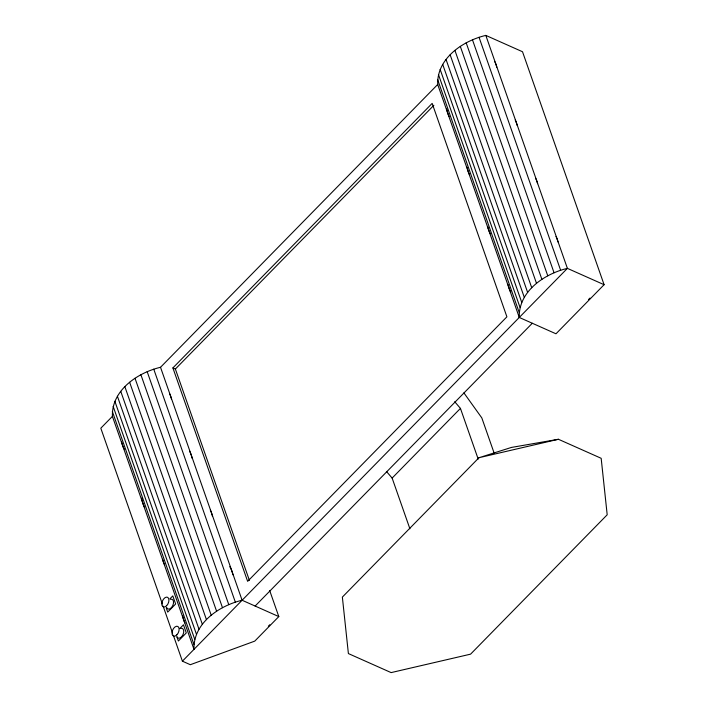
<?xml version="1.0" encoding="UTF-8"?>
<svg xmlns="http://www.w3.org/2000/svg" width="708" height="708" viewBox="0 0 708 708"><rect width="100%" height="100%" fill="white"/><g stroke="black" fill="none" stroke-linecap="round" stroke-linejoin="round"><path stroke-width="1.06" d="M173.292 635.173L182.398 661.175L190.328 664.706L254.747 641.129L278.802 616.588L242.101 600.251C219.232 605.65 193.072 623.226 193.992 649.342L112.404 416.366C111.492 390.25 137.644 372.674 160.521 367.284L437.694 84.491C436.774 58.366 462.935 40.799 485.812 35.4L522.513 51.737L604.092 284.704L555.984 333.795L519.283 317.458L437.694 84.491M519.283 317.458C518.362 291.342 544.523 273.766 567.391 268.367L604.092 284.704M112.404 416.366L100.81 428.198L162.362 603.968M172.894 367.921L432.163 103.395L506.901 316.821L247.632 581.348L172.894 367.921L175.38 369.027L249.393 580.374M175.38 369.027L433.88 105.288M169.911 598.853L172.796 595.906L175.637 604.013L167.699 612.11L166.283 608.057M179.85 628.492L183.461 624.81L186.301 632.917L178.363 641.005L176.947 636.961M182.398 661.175L567.391 268.367L485.812 35.4M255.128 606.048L532.301 323.255M409.897 528.779L392.135 478.077L460.439 408.392L454.722 401.737M268.332 626.226L269.792 624.739M588.507 299.564L589.968 298.068M478.971 457.713L342.362 597.092L348.389 653.572L391.126 672.6L470.581 654.157L607.19 514.787L601.172 458.297L558.426 439.279L511.441 447.429L478.971 457.713L558.426 439.279M386.418 471.422L392.135 478.077M463.899 392.878L481.812 417.897L494.131 453.076M479.042 37.294L560.63 270.261M472.466 39.79L554.054 272.757M466.183 42.834L547.771 275.81M460.306 46.392L541.894 279.368M454.925 50.401L536.514 283.368M450.146 54.782L531.735 287.749M446.049 59.463L527.637 292.431M442.695 64.366L524.283 297.333M440.146 69.402L521.734 302.378M438.447 74.499L520.035 307.467M437.624 79.553L519.212 312.529M460.439 408.392L478.192 459.085M269.704 590.587L278.802 616.588M160.521 367.284L242.101 600.251M153.76 369.178L235.339 602.145M147.175 371.665L228.764 604.641M140.892 374.718L222.48 607.694M135.016 378.276L216.604 611.252M129.644 382.285L211.223 615.252M124.856 386.665L206.444 619.633M120.758 391.347L202.346 624.314M117.404 396.25L198.992 629.217M114.855 401.286L196.443 634.262M113.156 406.383L194.744 639.351M112.333 411.436L193.921 644.404M163.097 606.048L172.566 633.094M494.83 61.738A38.046 22.541 -66 0 1 496.786 67.207M449.076 116.395A38.046 22.541 -66 0 1 446.713 108.997M556.019 236.463A38.046 22.541 -66 0 1 557.975 241.941M510.725 291.979A38.046 22.541 -66 0 1 508.087 284.696M515.22 119.979A38.046 22.541 -66 0 1 517.185 125.449M469.466 174.637A38.046 22.541 -66 0 1 467.112 167.238M535.62 178.221A38.046 22.541 -66 0 1 537.584 183.691M490.325 233.737A38.046 22.541 -66 0 1 487.688 226.454M180.752 628.403A5.275 3.124 -66 0 1 182.965 634.713A5.275 3.124 -66 0 1 176.858 636.66M229.773 566.674A38.046 22.541 -66 0 1 232.897 574.772M184.974 623.005A38.046 22.541 -66 0 1 182.62 615.606M210.329 510.105A38.046 22.541 -66 0 1 212.506 516.53M164.575 564.763A38.046 22.541 -66 0 1 162.61 559.293M189.47 451.005A38.046 22.541 -66 0 1 192.107 458.288M144.644 507.379A38.046 22.541 -66 0 1 141.671 498.131M169.539 393.621A38.046 22.541 -66 0 1 171.504 399.091M124.245 449.137A38.046 22.541 -66 0 1 121.608 441.854M170.557 599.287A5.275 3.124 -66 0 1 172.761 605.588A5.275 3.124 -66 0 1 166.654 607.535M176.85 634.846A5.275 3.124 -66 0 0 177.823 626.438A5.275 3.124 -66 0 0 172.044 632.332A5.275 3.124 -66 0 0 176.85 634.846M166.645 605.721A5.275 3.124 -66 0 0 167.628 597.313A5.275 3.124 -66 0 0 161.849 603.207A5.275 3.124 -66 0 0 166.645 605.721"/></g></svg>
